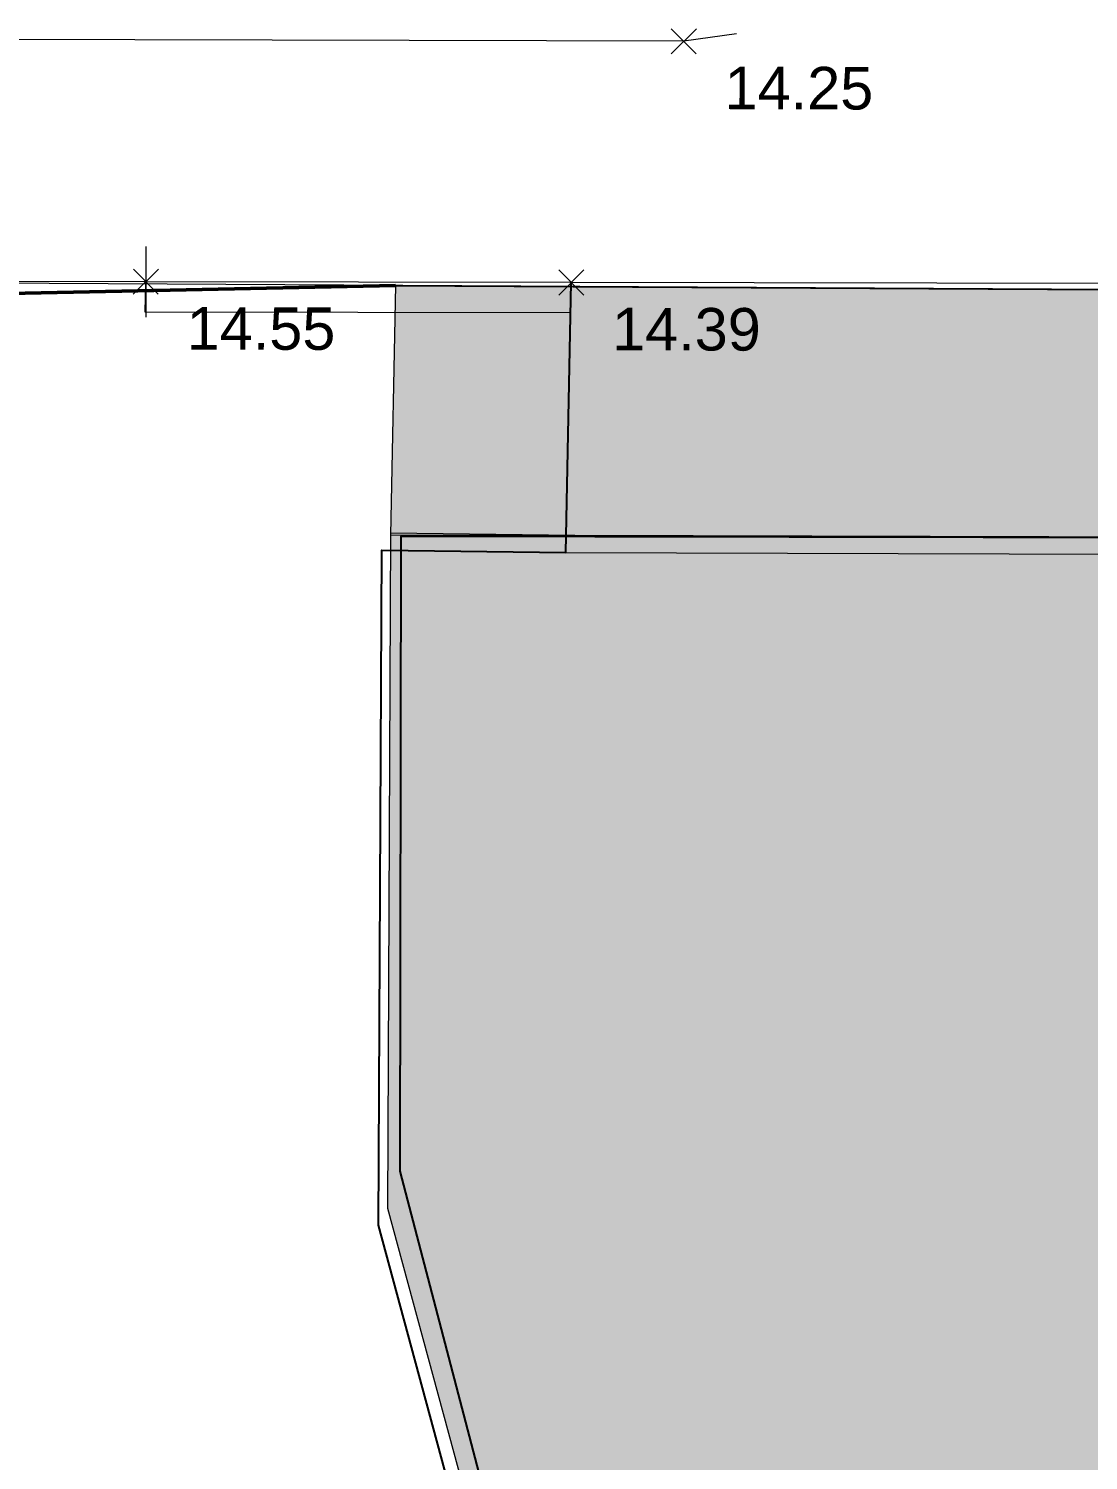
# Model space of a CAD drawing. Header units: metres. Extents: x -208 to 1512, y -277 to 123.
# Drawn here: x -14.64 to -5.67, y -9.88 to 2.24 of the extents above; entities that cross this region are included whole.
import ezdxf
from ezdxf.enums import TextEntityAlignment as Align

# ---------------------------------------------------------------- set-up
doc = ezdxf.new("R2010")
doc.units = ezdxf.units.M
doc.header["$MEASUREMENT"] = 0
for name, color, linetype in [('725 Nachbarbebauung', 7, 'Continuous'), ('730_DKM_Gebäude', 7, 'Continuous'), ('730_DKM_Grenzen', 7, 'Continuous'), ('740_WienGV_Flwd-Bebauungsplan', 7, 'Continuous'), ('740_WienGV_KartogrSymbole', 7, 'Continuous'), ('740_WienGV_L_Gebäude', 7, 'Continuous'), ('740_WienGV_T_Gebäude', 7, 'Continuous'), ('740_WienGV_T_Mauer_Sockel', 7, 'Continuous'), ('740_WienGV_T_Straßen_ Gehsteige_ Schienen', 7, 'Continuous'), ('Neubau_840 Baulinien', 7, 'Continuous')]:
    doc.layers.add(name, color=color, linetype=linetype)
doc.styles.add('ERSTELLTER_STIL_3', font='arial.ttf')

# ---------------------------------------------------------------- blocks, each defined once
blk = doc.blocks.new('Decke_4_4', base_point=(-11.537, 0.065))
at = {"layer": '725 Nachbarbebauung', "linetype": 'Continuous', "lineweight": 0, "true_color": 0x1f1f1f}
blk.add_hatch(color=250, dxfattribs=at).paths.add_polyline_path([(-11.537, 0.065), (-11.577, -2.046), (0.01, -2.079), (0, 0), (-3.987, 0.023)])
at = {"layer": '725 Nachbarbebauung', "color": 8, "linetype": 'Continuous', "lineweight": 13, "flags": 128}
blk.add_lwpolyline([(-11.537, 0.065), (-11.577, -2.046), (0.01, -2.079), (0, 0), (-3.987, 0.023)], close=True, dxfattribs=at)
blk = doc.blocks.new('Decke_6_4', base_point=(-11.603, -7.744))
at = {"layer": '725 Nachbarbebauung', "linetype": 'Continuous', "lineweight": 0, "true_color": 0x1f1f1f}
blk.add_hatch(color=250, dxfattribs=at).paths.add_polyline_path([(-11.603, -7.744), (-7.455, -23.05), (-6.73, -23.068), (-0.127, -23.219), (0.059, -23.221), (0.053, -14.195), (0.056, -12.203), (0.01, -2.079), (-10.019, -2.051), (-11.577, -2.032)])
at = {"layer": '725 Nachbarbebauung', "color": 8, "linetype": 'Continuous', "lineweight": 13, "flags": 128}
blk.add_lwpolyline([(-11.603, -7.744), (-7.455, -23.05), (-6.73, -23.068), (-0.127, -23.219), (0.059, -23.221), (0.053, -14.195), (0.056, -12.203), (0.01, -2.079), (-10.019, -2.051), (-11.577, -2.032)], close=True, dxfattribs=at)
blk = doc.blocks.new('EF_MARKER_42E5[235]_4', base_point=(-13.649, 0.096))
at = {"layer": '740_WienGV_T_Gebäude', "color": 252, "linetype": 'Continuous', "lineweight": 13, "true_color": 0x949494}
blk.add_line((-13.648, 0.396), (-13.649, -0.204), dxfattribs=at)
blk = doc.blocks.new('DEF01_4155[346]_4', base_point=(-9.096, 2.132))
at = {"layer": '740_WienGV_T_Straßen_ Gehsteige_ Schienen', "color": 252, "linetype": 'Continuous', "lineweight": 13, "true_color": 0x949494}
for p, q in [((-8.99, 2.238), (-9.203, 2.026)), ((-9.202, 2.238), (-8.991, 2.026))]:
    blk.add_line(p, q, dxfattribs=at)
at = {"layer": '740_WienGV_T_Straßen_ Gehsteige_ Schienen', "color": 252, "lineweight": 13, "true_color": 0x949494, "style": 'ERSTELLTER_STIL_3'}
blk.add_attdef('HOEHE', text='', height=0.36, rotation=359.852, dxfattribs=at).set_placement((-8.751, 1.737), align=Align.MIDDLE_LEFT)
blk = doc.blocks.new('DEF01_4155[357]_4', base_point=(-10.049, 0.09))
at = {"layer": '740_WienGV_T_Mauer_Sockel', "color": 252, "linetype": 'Continuous', "lineweight": 13, "true_color": 0x949494}
for p, q in [((-10.155, 0.196), (-9.943, -0.016)), ((-9.943, 0.196), (-10.155, -0.016))]:
    blk.add_line(p, q, dxfattribs=at)
at = {"layer": '740_WienGV_T_Mauer_Sockel', "color": 252, "lineweight": 13, "true_color": 0x949494, "style": 'ERSTELLTER_STIL_3'}
blk.add_attdef('HOEHE', text='', height=0.36, rotation=359.8897, dxfattribs=at).set_placement((-9.703, -0.304), align=Align.MIDDLE_LEFT)
blk = doc.blocks.new('DEF01_4155[363]_4', base_point=(-13.649, 0.096))
at = {"layer": '740_WienGV_T_Mauer_Sockel', "color": 252, "linetype": 'Continuous', "lineweight": 13, "true_color": 0x949494}
for p, q in [((-13.542, 0.202), (-13.755, -0.01)), ((-13.754, 0.202), (-13.543, -0.01))]:
    blk.add_line(p, q, dxfattribs=at)
at = {"layer": '740_WienGV_T_Mauer_Sockel', "color": 252, "lineweight": 13, "true_color": 0x949494, "style": 'ERSTELLTER_STIL_3'}
blk.add_attdef('HOEHE', text='', height=0.36, rotation=359.9051, dxfattribs=at).set_placement((-13.303, -0.298), align=Align.MIDDLE_LEFT)

msp = doc.modelspace()

# ---------------------------------------------------------------- linework, layer by layer
at = {"layer": '730_DKM_Gebäude', "color": 7, "linetype": 'Continuous', "lineweight": 25}
msp.add_lwpolyline([(0.01, -2.079), (-11.49, -2.06), (-11.498, -7.431), (-6.815, -25.339), (-11.67, -26.061), (-11.403, -27.886), (-13.268, -28.162), (-13.384, -27.399), (-16.724, -27.898), (-16.386, -30.185), (-18.942, -30.478)], dxfattribs=at)
at = {"layer": '730_DKM_Grenzen', "color": 8, "linetype": 'Continuous', "lineweight": 13}
msp.add_lwpolyline([(0, 0), (-18.961, 0.107)], dxfattribs=at)
at = {"layer": '740_WienGV_Flwd-Bebauungsplan', "color": 1, "linetype": 'Continuous', "lineweight": 50, "true_color": 0xfb0106}
msp.add_lwpolyline([(-11.537, 0.065), (-19.623, -0.104), (-35.939, 0.013), (-57.014, 0.128), (-76.052, 0.122), (-100.445, 0.04), (-101.337, -7.168), (-102.046, -13.699), (-104.654, -36.344), (-105.559, -44.317), (-105.866, -47.286)], dxfattribs=at)
at = {"layer": '740_WienGV_KartogrSymbole', "color": 252, "linetype": 'Continuous', "lineweight": 13, "true_color": 0x949494}
msp.add_lwpolyline([(-10.055, -0.166), (-13.655, -0.16), (-13.649, 0.096)], dxfattribs=at)
at = {"layer": '740_WienGV_L_Gebäude', "color": 7, "linetype": 'Continuous', "lineweight": 25}
msp.add_line((-10.094, -2.194), (-10.049, 0.09), dxfattribs=at)
at = {"layer": '740_WienGV_L_Gebäude', "color": 252, "linetype": 'Continuous', "lineweight": 13, "true_color": 0x949494}
msp.add_line((-10.094, -2.194), (-0.065, -2.226), dxfattribs=at)
at = {"layer": '740_WienGV_L_Gebäude', "color": 7, "linetype": 'Continuous', "lineweight": 25}
msp.add_lwpolyline([(-7.538, -23.195), (-11.679, -7.887), (-11.652, -2.175), (-10.094, -2.194)], dxfattribs=at)
at = {"layer": '740_WienGV_T_Gebäude', "color": 7, "linetype": 'Continuous', "lineweight": 18}
msp.add_line((-0.049, 0.071), (-10.049, 0.09), dxfattribs=at)
at = {"layer": '740_WienGV_T_Mauer_Sockel', "color": 252, "linetype": 'Continuous', "lineweight": 13, "true_color": 0x8a8a8a}
for p, q in [((-13.649, 0.096), (-17.899, 0.103)), ((-10.049, 0.09), (-13.649, 0.096)), ((-13.649, 0.096), (-13.648, 0.096))]:
    msp.add_line(p, q, dxfattribs=at)
at = {"layer": '740_WienGV_T_Straßen_ Gehsteige_ Schienen', "color": 8, "linetype": 'Continuous', "lineweight": 13}
for p, q in [((-8.65, 2.195), (-9.096, 2.132)), ((-9.096, 2.132), (-19.494, 2.159))]:
    msp.add_line(p, q, dxfattribs=at)
at = {"layer": 'Neubau_840 Baulinien', "color": 1, "linetype": 'Continuous', "lineweight": 25, "true_color": 0xfb0106}
msp.add_lwpolyline([(-11.537, 0.065), (0, 0), (18.985, 0), (37.976, -0.016)], dxfattribs=at)

# ---------------------------------------------------------------- block references
at = {"layer": '725 Nachbarbebauung', "color": 8, "linetype": 'Continuous', "lineweight": 13}
for name, p in [('Decke_4_4', (-11.537, 0.065)), ('Decke_6_4', (-11.603, -7.744))]:
    msp.add_blockref(name, p, dxfattribs=at)
at = {"layer": '740_WienGV_T_Gebäude', "color": 7, "linetype": 'Continuous', "lineweight": 25}
msp.add_blockref('EF_MARKER_42E5[235]_4', (-13.649, 0.096), dxfattribs=at)
at = {"layer": '740_WienGV_T_Mauer_Sockel', "color": 252, "linetype": 'Continuous', "lineweight": 13, "true_color": 0x949494}
for name, p, values in [('DEF01_4155[363]_4', (-13.649, 0.096), {'HOEHE': '14.55'}), ('DEF01_4155[357]_4', (-10.049, 0.09), {'HOEHE': '14.39'})]:
    msp.add_blockref(name, p, dxfattribs=at).add_auto_attribs(values)
at = {"layer": '740_WienGV_T_Straßen_ Gehsteige_ Schienen', "color": 252, "linetype": 'Continuous', "lineweight": 13, "true_color": 0x949494}
msp.add_blockref('DEF01_4155[346]_4', (-9.096, 2.132), dxfattribs=at).add_auto_attribs({'HOEHE': '14.25'})

doc.saveas('drawing.dxf')
